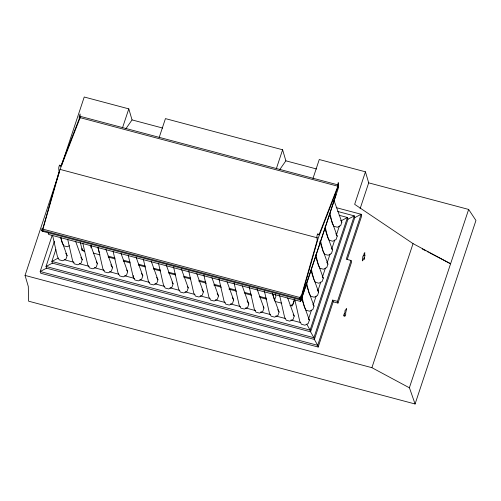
<?xml version="1.0" encoding="UTF-8"?>
<svg xmlns="http://www.w3.org/2000/svg" width="501" height="501" viewBox="0 0 501 501"><rect width="100%" height="100%" fill="white"/><g stroke="black" fill="none" stroke-linecap="round" stroke-linejoin="round"><path stroke-width="0.75" d="M60.057 169.394L42.272 231.337L42.115 230.485L41.971 230.917L41.821 230.397L41.589 230.704L41.877 228.788L42.178 228.249L42.742 228.813L43.042 227.905L59.024 171.618L58.717 168.28A1.854 0.357 -75.1 0 1 59.118 166.207A1.854 0.357 -75.1 0 1 59.794 165.042L60.101 166.1L60.677 165.75L60.815 166.207L79.327 118.518L79.152 116.714L80.085 113.952L80.21 117.484L60.057 169.394L317.471 237.862M312.962 178.531L319.262 159.531L365.436 171.812L368.686 182.852L468.648 209.437L475.95 220.478L415.078 403.988L28.582 301.182L28.3 286.459L25.05 275.425L59.431 171.78M61.642 165.123L84.231 97.012L128.795 108.867L132.045 119.908L125.889 128.738M52.217 235.238L40.186 271.517L40.687 273.233L318.185 347.043L333.19 301.809L332.689 300.093L337.48 301.37L337.981 303.086L333.19 301.809M54.409 241.219L46.029 266.476L46.53 268.192L314.39 339.44L317.684 345.327L318.185 347.043M55.805 249.579L51.872 261.434L52.373 263.15L310.595 331.831L313.889 337.724L314.39 339.44L354.808 217.597L354.301 215.881L337.705 211.466M60.521 237.461L67.09 255.673L65.975 259.042L62.694 260.758L59.174 259.819L57.471 256.775L52.599 235.457M82.001 248.559L81.531 249.968L83.711 250.544M122.488 127.868L128.795 108.867M75.664 241.488L82.233 259.7L81.118 263.069L77.837 264.785L74.317 263.852L72.614 260.808L67.741 239.484M90.919 247.863L91.62 245.747M90.8 245.521L97.376 263.726L96.261 267.096L92.979 268.812L89.454 267.878L87.756 264.835L82.884 243.511M105.943 249.548L112.518 267.753L111.397 271.122L108.122 272.838L104.596 271.905L102.899 268.862L98.021 247.538M159.136 137.618L165.443 118.618L282.614 149.78L285.864 160.821L279.708 169.651M121.085 253.575L127.661 271.78L126.54 275.149L123.259 276.865L119.739 275.932L118.036 272.888L113.163 251.565M136.228 257.602L142.798 275.807L141.683 279.176L138.401 280.892L134.882 279.959L133.178 276.915L133.629 275.569M151.365 261.628L157.94 279.834L156.826 283.203L153.544 284.919L150.018 283.986L148.321 280.942L143.449 259.618M166.244 264.929L173.083 283.86L171.962 287.23L168.687 288.952L165.161 288.012L163.464 284.969L158.585 263.645M181.387 268.956L188.226 287.887L187.105 291.256L183.823 292.979L180.304 292.039L178.6 288.996L173.553 266.914M196.793 273.709L203.362 291.92L202.247 295.283L198.966 297.005L195.446 296.066L193.743 293.022L188.695 270.941M211.929 277.736L218.505 295.947L217.39 299.31L214.109 301.032L210.589 300.093L208.886 297.049L203.838 274.968M276.314 168.781L282.614 149.78M227.072 281.762L233.648 299.974L232.527 303.337L229.251 305.059L225.726 304.12L224.028 301.076L218.981 278.994M242.215 285.789L248.79 304.001L247.669 307.37L244.388 309.086L240.868 308.146L239.165 305.103L234.117 283.021M257.094 289.09L263.927 308.027L262.812 311.397L259.531 313.112L256.011 312.173L254.308 309.13L249.26 287.048M272.494 293.843L279.07 312.054L277.955 315.423L274.673 317.139L271.154 316.206L269.45 313.163L264.403 291.075M294.337 299.667L292.233 306.011L289.991 305.416M294.256 300.863L293.141 304.232L290.517 305.61M287.637 297.876L294.212 316.081L293.091 319.45L289.816 321.166L286.29 320.233L284.593 317.189L279.545 295.102M48.159 232.978L48.591 234.449L300.587 301.477L302.698 295.114M302.936 294.406L336.046 194.588M42.316 229.402L42.904 231.399L301.182 300.099L338.595 187.318L338.012 185.351A1.447 0.426 18.4 0 0 336.497 184.5L80.974 116.533A1.34 0.395 18.4 0 0 79.841 116.645L80.229 117.979M308.516 319.056L311.453 310.194M313.169 305.021L316.112 296.16M317.828 290.987L320.765 282.126M322.481 276.959L325.418 268.091M327.134 262.925L330.078 254.057M331.794 248.891L334.731 240.023M336.447 234.856L339.39 225.989M301.464 298.258L309.355 320.108L308.234 323.477L304.952 325.193L301.433 324.26L299.736 321.216L294.682 299.128M306.105 284.267L313.995 306.117L312.875 309.48L309.599 311.202L306.073 310.263L304.376 307.219M310.745 270.271L318.636 292.121L317.521 295.49L314.24 297.206L310.72 296.273L309.355 293.837M315.392 256.28L323.277 278.13L322.162 281.493L318.88 283.215L315.361 282.276L314.002 279.84M319.77 241.557L327.923 264.133L326.802 267.503L323.521 269.219L320.001 268.285L318.298 265.242M329.314 214.296L337.204 236.146L336.09 239.516L332.808 241.231L329.282 240.298L327.585 237.255L325.149 226.59M333.96 200.306L341.845 222.15L340.73 225.519L337.449 227.241L333.929 226.302M339.146 215.286L347.45 217.497L347.957 219.213L310.595 331.831L310.088 330.115L306.8 324.228M365.436 171.812L354.652 204.333L413.049 243.618L450.618 263.783L429.864 252.949M360.106 208.723L368.686 182.852M332.689 300.093L317.684 345.327L40.186 271.517L46.53 268.192M347.243 259.449L361.659 215.987L361.152 214.271L336.202 207.633M337.48 301.37L351.038 260.482L346.247 259.211L361.152 214.271L354.808 217.597M337.981 303.086L351.545 262.198L351.038 260.482M415.078 403.988L409.467 387.843L371.899 367.678L413.049 243.618M468.648 209.437L409.361 387.818M69.307 245.734L67.341 246.768L63.815 245.828L62.456 243.392M58.216 258.109L51.872 261.434L310.088 330.115L347.45 217.497L341.1 220.822M52.373 263.15L46.029 266.476L313.889 337.724L354.301 215.881L347.957 219.213M132.045 119.908L162.706 128.062M285.864 160.821L316.532 168.975M80.141 117.666L338.307 186.334M300.888 299.122L42.729 230.454L43.017 231.431M108.11 256.13L114.917 257.946M123.233 260.157L130.047 261.967M138.364 264.184L145.171 265.993M153.494 268.204L160.301 270.014M168.624 272.231L175.431 274.041M183.754 276.251L190.562 278.061M198.878 280.278L205.692 282.088M214.008 284.299L220.816 286.109M229.139 288.325L235.946 290.135M244.269 292.346L251.076 294.162M259.399 296.373L266.206 298.183M93.286 253.093L100.068 254.896M108.366 257.107L115.149 258.911M123.44 261.115L130.229 262.919M138.52 265.123L145.303 266.933M153.6 269.137L160.383 270.941M168.674 273.145L175.463 274.949M183.754 277.159L190.537 278.963M198.828 281.167L206.368 283.171M213.908 285.175L221.448 287.186M228.988 289.19L236.528 291.194M244.82 293.398L251.602 295.202M259.9 297.412L266.682 299.216M274.974 301.42L281.762 303.224M84.738 251.396L83.329 251.02L81.632 247.976L80.41 242.641M64.26 259.718L74.085 262.33M79.371 263.739L89.197 266.35M94.482 267.753L104.308 270.371M109.594 271.774L118.662 274.185M124.705 275.794L134.531 278.406M139.817 279.815L149.642 282.426M154.928 283.835L164.754 286.447M170.039 287.856L179.865 290.467M185.151 291.87L194.977 294.488M200.262 295.891L210.088 298.502M215.374 299.911L225.2 302.523M230.485 303.932L240.311 306.543M245.596 307.952L255.422 310.564M260.708 311.966L270.534 314.584M275.819 315.987L285.645 318.598M290.931 320.007L300.757 322.619M25.05 275.425L371.899 367.678M422.249 248.972L425.712 250.782M427.096 251.502L428.48 252.222M340.824 220.327L341.845 222.15M332.564 223.866L333.585 225.694M335.845 233.71L337.204 236.146M331.543 248.314L332.219 249.529M322.945 251.245L324.642 254.289L328.168 255.228L331.443 253.506L332.564 250.143L324.673 228.293M326.902 262.305L327.923 264.133M322.256 276.301L323.277 278.13M317.277 289.684L318.636 292.121M312.975 304.289L313.995 306.117M308.334 318.285L309.355 320.108M293.191 314.252L294.212 316.081M277.711 309.618L279.07 312.054M263.25 306.806L263.927 308.027M247.087 300.957L248.79 304.001M232.289 297.538L233.648 299.974M217.146 293.511L218.505 295.947M202.003 289.484L203.362 291.92M187.543 286.672L188.226 287.887M172.062 282.038L173.083 283.86M156.581 277.404L157.94 279.834M141.439 273.371L142.798 275.807M126.64 269.958L127.661 271.78M110.815 264.71L112.518 267.753M90.568 245.653L91.251 246.868M96.355 261.898L97.376 263.726M80.874 257.264L82.233 259.7M65.731 253.237L67.09 255.673M301.182 300.099L300.6 298.133A1.447 0.426 18.4 0 0 300.443 297.92M299.942 299.272L300.587 301.477M275.262 294.024L275.907 296.229L274.529 300.4L272.582 293.793M97.845 247.319L99.355 252.454M329.965 213.357L332.226 223.258M320.508 240.586L322.769 250.487M315.862 254.577L318.129 264.478M311.397 269.331L313.657 279.232M306.581 282.564L309.017 293.229M301.94 296.561L304.201 306.462M128.306 255.591L133.178 276.915M60.897 237.455L62.118 242.785M42.309 229.345A1.34 0.395 18.4 0 1 43.455 229.289L299.084 297.281A1.447 0.426 18.4 0 1 300.343 297.844M362.298 260.451L362.611 260.864L364.164 257.552L364.221 259.311L365.01 254.871L364.44 255.642L364.847 252.686L364.064 253.581L363.638 256.067L363.569 255.278L362.899 256.293L362.298 260.451M344.788 314.954C343.905 318.899 346.592 313.67 345.577 313.169C346.041 311.929 347.212 305.886 345.847 309.8C344.425 310.119 345.339 312.092 344.506 313.789C344.544 312.085 342.415 318.486 344.788 314.954M300.375 299.686L300.475 300.005L300.832 299.335L318.223 238.063L338.375 186.153L338.25 182.621L337.492 187.186L318.98 234.875L318.843 234.418L318.267 234.769L317.96 233.71A1.854 0.357 -75.1 0 0 317.283 234.869A1.854 0.357 -75.1 0 0 316.882 236.948L317.183 240.28L301.207 296.573L300.65 295.897L300.243 296.611L299.755 299.373L299.986 299.066L300.137 299.585L300.281 299.153L300.375 299.686"/></g></svg>
